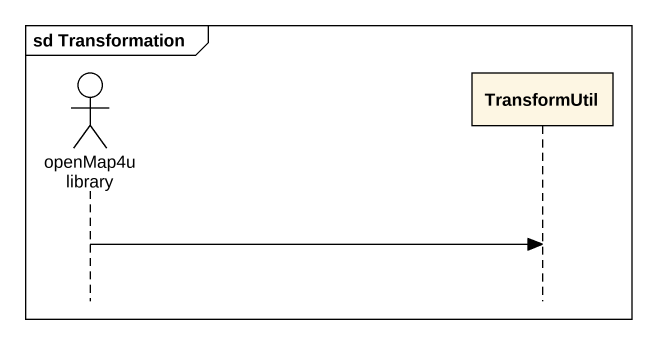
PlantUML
@startuml
mainframe sd Transformation
hide footbox
actor "openMap4u library" as openMap4u_library
participant TransformUtil

openMap4u_library -> TransformUtil
@enduml
